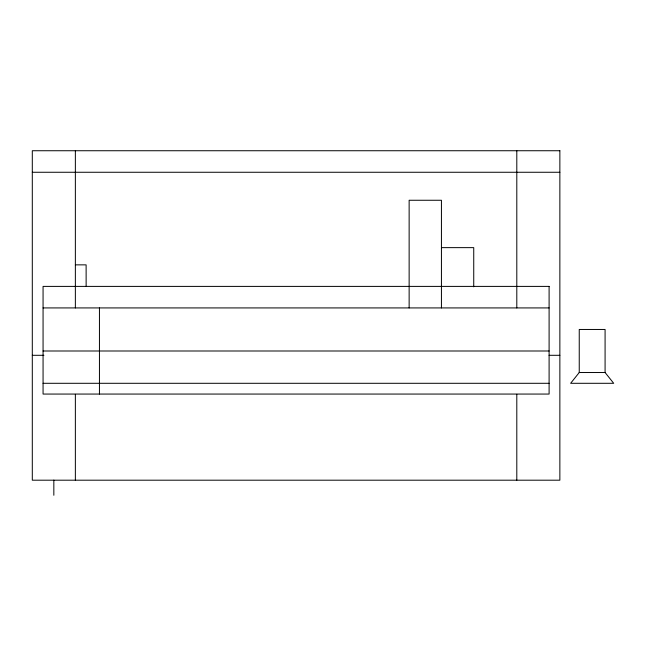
<?xml version="1.0" encoding="UTF-8"?>
<svg xmlns="http://www.w3.org/2000/svg" width="646" height="646" viewBox="0 0 646 646"><rect width="100%" height="100%" fill="white"/><g stroke="black" fill="none" stroke-linecap="round" stroke-linejoin="round"><path stroke-width="0.97" d="M579.244 372.524L570.636 383.296L613.7 383.296L605.084 372.524L605.084 329.46L579.244 329.46L579.244 372.524L605.084 372.524M32.3 172.264L559.864 172.264M441.436 247.636L473.736 247.636L473.736 286.824M75.38 264.86L86.12 264.86L86.136 286.396M43.064 307.924L549.1 307.924M43.064 350.996L549.1 350.996M32.3 355.3L43.92 355.3M549.068 355.3L559.864 355.3M43.064 383.296L549.1 383.296M516.8 150.736L516.8 307.924M516.8 394.326L516.8 480.196M441.436 307.924L441.436 200.26L409.136 200.26L409.136 307.924M99.444 307.924L99.444 394.06M75.364 150.736L75.364 307.924M75.364 394.326L75.364 480.196M53.836 480.123L53.836 495.264M559.864 150.736L32.3 150.736L32.3 480.196L559.864 480.196L559.864 150.736M549.1 286.396L43.064 286.396L43.064 394.06L549.1 394.06L549.1 286.396"/></g></svg>
